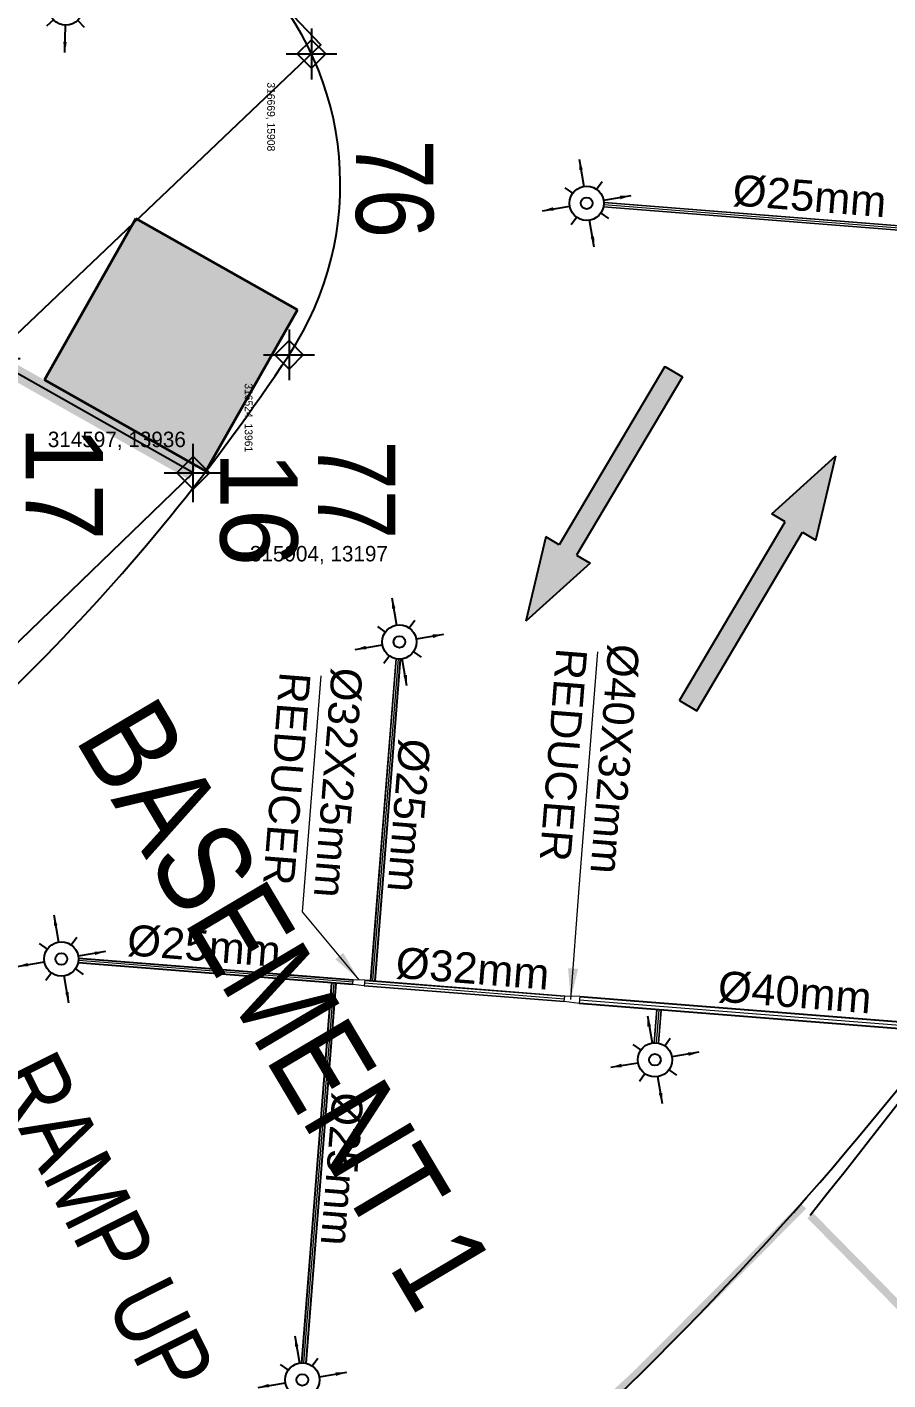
# Model space of a CAD drawing. Header units: inches. Extents: x 257070 to 799932, y -17980 to 269260.
# Drawn here: x 314830 to 320396, y 7328 to 16082 of the extents above; entities that cross this region are included whole.
import ezdxf

# ---------------------------------------------------------------- set-up
doc = ezdxf.new("R2010")
doc.units = ezdxf.units.IN
doc.header["$MEASUREMENT"] = 0
doc.linetypes.add('DASHED2', pattern=[0.375, 0.25, -0.125])
for name, color, linetype in [('0-AES-F-SPRINKLER', 10, 'Continuous'), ('2 wheeler barrier', 170, 'Continuous'), ('basement1_AP$0$A-_ROAD----_E-_-', 2, 'Continuous'), ('DSP_MISCELANEOUS', 252, 'Continuous'), ('DSP_SLAB CO-ORDINATES', 160, 'Continuous'), ('DSP_TEXT', 6, 'Continuous'), ('DSP_TREE CO-ORDINATES', 206, 'Continuous'), ('RETAIL', 40, 'Continuous')]:
    doc.layers.add(name, color=color, linetype=linetype)
for name, color, linetype, lineweight in [('0-AES-F-SPRINKLER PIPE', 10, 'Continuous', 15), ('E--CONCRETE-4', 4, 'Continuous', 40), ('E--CONCRETE-SHADE', 253, 'Continuous', 20), ('M--TILING-2', 252, 'Continuous', 18)]:
    doc.layers.add(name, color=color, linetype=linetype, lineweight=lineweight)
doc.styles.get("Standard").update_dxf_attribs({"font": 'arial.ttf'})
doc.styles.add('TEXT style 175', font='GOTHIC.TTF')
doc.styles.add('TEXT style 200', font='ARIALN.TTF')
doc.styles.add('Text style 250', font='ARIALN.TTF', dxfattribs={"height": 500})
doc.dimstyles.new('ISO-25', dxfattribs={"dimtxt": 2.5, "dimasz": 2.5, "dimexe": 1.25, "dimexo": 0.625, "dimtad": 1, "dimtxsty": 'Standard', "dimcen": 2.5, "dimadec": 0, "dimazin": 0, "dimtfac": 1, "dimtmove": 0, "dimatfit": 3, "dimfxl": 1, "dimarcsym": 0})
doc.dimstyles.new('PLUMBING', dxfattribs={"dimscale": 100, "dimtxt": 1.8, "dimasz": 1.6, "dimexe": 1, "dimexo": 1, "dimgap": 0.5, "dimtad": 2, "dimdec": 0, "dimzin": 0, "dimdsep": 46, "dimtxsty": 'Standard', "dimcen": 1, "dimdle": 1, "dimclrd": 7, "dimclre": 7, "dimclrt": 256, "dimadec": 0, "dimazin": 0, "dimtfac": 1, "dimtdec": 0, "dimtmove": 2, "dimatfit": 3, "dimfxl": 1, "dimtolj": 1, "dimtzin": 0, "dimlwd": -1, "dimlwe": -1, "dimarcsym": 0})

# ---------------------------------------------------------------- blocks, each defined once
blk = doc.blocks.new('axa parking')
at = {"layer": 'RETAIL', "color": 8}
blk.add_lwpolyline([(-98837, 1157626.5), (-96237, 1157626.5), (-96237, 1162826.5), (-98837, 1162826.5)], close=True, dxfattribs=at)
blk = doc.blocks.new('*U140')
at = {"layer": 'DSP_SLAB CO-ORDINATES', "color": 206}
for p, q in [((0, -188), (0, 188)), ((-188, 0), (188, 0))]:
    blk.add_line(p, q, dxfattribs=at)
at = {"layer": 'DSP_SLAB CO-ORDINATES', "color": 206, "ltscale": 3.5}
blk.add_lwpolyline([(-105.5, 0.1), (0, 105.6), (105.5, 0.1), (0, -105.3), (-105.5, 0.1)], dxfattribs=at)
at = {"layer": 'DEFPOINTS', "style": 'TEXT style 175'}
blk.add_attdef('CORDINATE', (367.3, -572.5), '', height=100, dxfattribs=at)
at = {"layer": 'DSP_SLAB CO-ORDINATES', "color": 214, "style": 'TEXT style 175'}
blk.add_attdef('NO.', (176, 140.3), '', height=500, rotation=270, dxfattribs=at)
blk = doc.blocks.new('*U141')
at = {"layer": 'DSP_SLAB CO-ORDINATES', "color": 206}
for p, q in [((0, -188), (0, 188)), ((-188, 0), (188, 0))]:
    blk.add_line(p, q, dxfattribs=at)
at = {"layer": 'DSP_SLAB CO-ORDINATES', "color": 206, "ltscale": 3.5}
blk.add_lwpolyline([(-105.5, 0.1), (0, 105.6), (105.5, 0.1), (0, -105.3), (-105.5, 0.1)], dxfattribs=at)
at = {"layer": 'DEFPOINTS', "style": 'TEXT style 175'}
blk.add_attdef('CORDINATE', (367.3, -572.5), '', height=100, dxfattribs=at)
at = {"layer": 'DSP_SLAB CO-ORDINATES', "color": 214, "style": 'TEXT style 175'}
blk.add_attdef('NO.', (224.6, -434.2), '', height=500, rotation=270, dxfattribs=at)
blk = doc.blocks.new('basement1_AP$0$AR-DIR-A')
h = blk.add_hatch()
h.set_pattern_fill('ANSI31', color=8)
h.paths.add_polyline_path([(158.1, -457.7), (26.4, -457.7), (26.4, -1800), (-73.9, -1800), (92.3, -2334.7), (258.4, -1800), (158.1, -1800)])
at = {"layer": 'DSP_MISCELANEOUS', "color": 8}
for p, q in [((158.1, -457.7), (26.4, -457.7)), ((26.4, -457.7), (26.4, -1800)), ((158.1, -457.7), (158.1, -1800)), ((26.4, -1800), (-73.9, -1800)), ((-73.9, -1800), (92.3, -2334.7)), ((258.4, -1800), (92.3, -2334.7)), ((158.1, -1800), (258.4, -1800))]:
    blk.add_line(p, q, dxfattribs=at)
blk = doc.blocks.new('*U409')
at = {"layer": 'DSP_TREE CO-ORDINATES', "color": 162}
for p, q in [((0, -329), (0, 329)), ((-329, 0), (329, 0))]:
    blk.add_line(p, q, dxfattribs=at)
at = {"layer": 'DSP_TREE CO-ORDINATES', "color": 162, "ltscale": 3.5}
blk.add_lwpolyline([(-185, 0), (0, 185), (185, 0), (0, -184), (-185, 0)], dxfattribs=at)
at = {"layer": 'DEFPOINTS', "style": 'TEXT style 175'}
blk.add_attdef('CORDINATE', (367, -572), '', height=100, dxfattribs=at)
at = {"layer": 'DSP_TREE CO-ORDINATES', "color": 164, "style": 'TEXT style 200'}
blk.add_attdef('NO.', (1108, 576), '', height=1000, dxfattribs=at)
blk = doc.blocks.new('*U410')
at = {"layer": 'DSP_TREE CO-ORDINATES', "color": 162}
for p, q in [((0, -329), (0, 329)), ((-329, 0), (329, 0))]:
    blk.add_line(p, q, dxfattribs=at)
at = {"layer": 'DSP_TREE CO-ORDINATES', "color": 162, "ltscale": 3.5}
blk.add_lwpolyline([(-185, 0), (0, 185), (185, 0), (0, -184), (-185, 0)], dxfattribs=at)
at = {"layer": 'DEFPOINTS', "style": 'TEXT style 175'}
blk.add_attdef('CORDINATE', (367, -572), '', height=100, dxfattribs=at)
at = {"layer": 'DSP_TREE CO-ORDINATES', "color": 164, "style": 'TEXT style 200'}
blk.add_attdef('NO.', (1108, 374), '', height=1000, dxfattribs=at)
blk = doc.blocks.new('*U603')
at = {"layer": '0-AES-F-SPRINKLER'}
for p, q in [((171672.4, 56809.4), (171672.4, 56870.6)), ((171561.6, 56698.5), (171500.3, 56698.5)), ((171783.3, 56698.5), (171844.5, 56698.5)), ((171672.4, 56587.7), (171672.4, 56526.4))]:
    blk.add_line(p, q, dxfattribs=at)
for radius in [110.8, 37.8]:
    blk.add_circle((171672.4, 56698.5), radius, dxfattribs=at)
at = {"layer": '0-AES-F-SPRINKLER PIPE'}
for points, override in [([(171467.9, 56903), (171594, 56776.9)], {"dimasz": 70, "dimtad": 0, "dimfxl": 13, "dimarcsym": 1}), ([(171876.9, 56903), (171750.8, 56776.9)], {"dimasz": 70, "dimtad": 0, "dimfxl": 13, "dimarcsym": 1}), ([(171467.9, 56494), (171594, 56620.1)], {"dimasz": 70, "dimtad": 0, "dimfxl": 13, "dimarcsym": 1}), ([(171876.9, 56494), (171750.8, 56620.1)], {"dimasz": 70, "dimgap": 0.625, "dimtad": 0, "dimfxl": 13, "dimarcsym": 1})]:
    blk.add_leader(points, dimstyle='ISO-25', override=override, dxfattribs=at)

msp = doc.modelspace()

# ---------------------------------------------------------------- hatches: boundary and pattern name
at = {"layer": 'E--CONCRETE-SHADE', "ltscale": 3.5}
h = msp.add_hatch(color=8, dxfattribs=at)
h.dxf.hatch_style = 1
h.paths.add_polyline_path([(316578, 14251.5), (315533.6, 14842.6), (314942.6, 13798.2), (315986.9, 13207.2)])

# ---------------------------------------------------------------- linework, layer by layer
at = {"layer": '0-AES-F-SPRINKLER PIPE', "ltscale": 1000}
for points in [[(318558.2, 14917.8), (322978, 14568.7)], [(318558.5, 14920.8), (322978.2, 14571.7)], [(318559.4, 14933.2), (322979.2, 14584.2)], [(318560.4, 14945.7), (322980.2, 14596.6)], [(318560.7, 14948.7), (322980.4, 14599.6)], [(317213.7, 11995), (317049.2, 9912.9)], [(317216.6, 11994.4), (317052.2, 9912.7)], [(317229, 11992.7), (317064.7, 9911.7)], [(317241.5, 11992.4), (317077.1, 9910.7)], [(317244.6, 11992.6), (317080.1, 9910.5)], [(315161.4, 10027.4), (316937.3, 9887.1)], [(315161.6, 10030.4), (316937.5, 9890.1)], [(315162.6, 10042.8), (316938.5, 9902.6)], [(315163.6, 10055.3), (316939.5, 9915.1)], [(315163.8, 10058.3), (316939.7, 9918.1)], [(317012, 9896.8), (318304.9, 9794.7)], [(317013.2, 9912.7), (318306.2, 9810.6)], [(317013.5, 9915.7), (318306.4, 9813.6)], [(317010.5, 9877.9), (318303.4, 9775.7)], [(317010.7, 9880.8), (318303.7, 9778.7)], [(318403.7, 9807), (322575.9, 9477.5)], [(318404, 9810.9), (322576.2, 9481.4)], [(318400.2, 9763.1), (322572.5, 9433.6)], [(318400.5, 9767.1), (322572.8, 9437.6)], [(318402.1, 9787), (322574.4, 9457.5)]]:
    msp.add_lwpolyline(points, dxfattribs=at)
at = {"layer": '0-AES-F-SPRINKLER PIPE', "ltscale": 1000, "elevation": 0}
for points in [[(316797.5, 9898.2), (316603.2, 7438.5)], [(316800.4, 9898), (316606.2, 7438.6)], [(316812.9, 9897), (316618.7, 7438.3)], [(316825.4, 9896), (316631.1, 7436.6)], [(316828.4, 9895.8), (316634.1, 7436)], [(318899.8, 9723.6), (318882.9, 9509.8)], [(318902.8, 9723.4), (318886, 9509.9)], [(318915.3, 9722.4), (318898.5, 9509.6)], [(318927.7, 9721.4), (318910.9, 9507.9)], [(318930.7, 9721.2), (318913.8, 9507.3)]]:
    msp.add_lwpolyline(points, dxfattribs=at)
at = {"layer": '0-AES-F-SPRINKLER PIPE', "ltscale": 1000}
for points in [[(317013.5, 9915.7), (317010.5, 9877.9), (316937.3, 9887.1), (316939.7, 9918.1)], [(318404, 9810.9), (318400.2, 9763.1), (318303.4, 9775.7), (318306.4, 9813.6)]]:
    msp.add_lwpolyline(points, close=True, dxfattribs=at)
at = {"layer": '2 wheeler barrier', "color": 8, "const_width": 100, "elevation": 0}
msp.add_lwpolyline([(315904, 13196.6), (314597.2, 13936.2), (312963.9, 12381.9), (291298.2, 35104.1), (295057.7, 38681.7)], dxfattribs=at)
at = {"layer": '2 wheeler barrier', "color": 8, "lineweight": 35, "ltscale": 1000, "const_width": 50, "elevation": 0}
msp.add_lwpolyline([(319893.2, 8392.5), (321299.7, 6962.9, -0.035403), (317814.3, 3839.5), (316523.8, 5367.5, 0.030943), (319850, 8453.6, 3.313073)], format="xyb", dxfattribs=at)
at = {"layer": 'basement1_AP$0$A-_ROAD----_E-_-', "color": 8, "elevation": 0}
for points in [[(312904.5, 10305.9, 0.098452), (316524, 13960.5, 0.350056), (316302, 16445.4), (293673.6, 40130.4)], [(315730.6, 4840.7, 0.093935), (321528.6, 10650.8, 0.09362), (322678.6, 13388.9, 0.09362)]]:
    msp.add_lwpolyline(points, format="xyb", dxfattribs=at)
at = {"layer": 'DSP_TEXT', "color": 8, "elevation": 0}
msp.add_lwpolyline([(293666.2, 40065.7), (292494.3, 39294.8), (290513.2, 37031.8), (283465.9, 30331.1), (304386.1, 8433.9), (306343.2, 8412.1), (285951.5, 29756), (288916, 32588.3), (311007.7, 9465), (312819.3, 10488.6), (313140.6, 10525.7), (315904, 13196.6), (314637.8, 13913.2), (312958.3, 12308.6), (312838.3, 12434.3), (311410.4, 11070.1), (289928.3, 33555.4), (291374.4, 34937), (291227.1, 35091.1), (291999.4, 35828.9), (291584.7, 37009.8), (293057.2, 37526.8), (293720.1, 37472.9), (294987, 38683.3)], close=True, dxfattribs=at)
msp.add_lwpolyline([(325253.6, 14837.6, 0.440609), (322727.4, 13378.3, -0.093638), (321569.9, 10622.6, -0.015725), (319893.2, 8392.5)], format="xyb", dxfattribs=at)
at = {"layer": 'E--CONCRETE-4', "color": 8, "ltscale": 10}
for p, q in [((315533.6, 14842.6, 0), (314942.6, 13798.2, 0)), ((316578, 14251.5, 0), (315533.6, 14842.6, 0)), ((315986.9, 13207.2, 0), (316578, 14251.5, 0)), ((314942.6, 13798.2, 0), (315986.9, 13207.2, 0))]:
    msp.add_line(p, q, dxfattribs=at)

# ---------------------------------------------------------------- block references
at = {"layer": '0-AES-F-SPRINKLER', "color": 7}
for p, rotation in [((155663.1, 101481.6, 0), 313.5797686672391), ((265375.5, -157885.6), 54.65193501553595), ((264164.3, -160724.3), 54.65193501553595), ((261978.7, -162775.9), 54.65193501553595), ((265816.3, -163428.4, 0), 54.65193501553595), ((263536.6, -165499.7, 0), 54.65193501553595)]:
    msp.add_blockref('*U603', p, dxfattribs=dict(at, rotation=rotation))
at = {"layer": 'DSP_MISCELANEOUS', "color": 8, "xscale": -1, "rotation": 329.3953388691921}
msp.add_blockref('basement1_AP$0$AR-DIR-A', (319323, 14199.9, 0), dxfattribs=at)
at = {"layer": 'DSP_MISCELANEOUS', "color": 8, "rotation": 149.3953388691903}
msp.add_blockref('basement1_AP$0$AR-DIR-A', (318951.4, 11250.6, 0), dxfattribs=at)
at = {"layer": 'DSP_SLAB CO-ORDINATES', "color": 8, "ltscale": 3.5}
for name, p, values in [('*U141', (314597.2, 13936.2, 0), {'NO.': '17', 'CORDINATE': '314597, 13936'}), ('*U140', (315904, 13196.6, 0), {'NO.': '16', 'CORDINATE': '315904, 13197'})]:
    msp.add_blockref(name, p, dxfattribs=at).add_auto_attribs(values)
at = {"layer": 'DSP_TREE CO-ORDINATES', "color": 8, "ltscale": 1000, "xscale": 0.5, "yscale": 0.5, "zscale": 0.5, "rotation": 270}
for name, p, values in [('*U409', (316669.1, 15907.8, 0), {'NO.': '76', 'CORDINATE': '316669, 15908'}), ('*U410', (316524, 13960.5, 0), {'NO.': '77', 'CORDINATE': '316524, 13961'})]:
    msp.add_blockref(name, p, dxfattribs=at).add_auto_attribs(values)
at = {"layer": 'M--TILING-2', "color": 8, "rotation": 313.5797686612775}
for p in [(-461088.6, -853476, 0), (-459296.2, -855359.5, 0)]:
    msp.add_blockref('axa parking', p, dxfattribs=at)

# ---------------------------------------------------------------- texts
at = {"layer": '0-AES-F-SPRINKLER PIPE', "color": 7, "linetype": 'Continuous', "lineweight": -3, "ltscale": 0.9, "char_height": 200, "attachment_point": 2}
for s, insert, width, rotation in [('%%C25mm', (319898.5, 15089.4), 685.774, 355.48455), ('\\pt1.4;Ø40X32mm\\P\\ptz;REDUCER', (318730.9, 11337.6), 1474.715, 265.48455), ('\\pt1.4;Ø32X25mm\\P\\ptz;REDUCER', (316942.4, 11183.7), 1474.715, 265.48455), ('%%C25mm', (317398.8, 10972.5, 0), 685.774, 265.48455), ('%%C25mm', (315983, 10237), 685.774, 355.48455), ('%%C32mm', (317719.5, 10090.7), 685.774, 355.48455), ('%%C40mm', (319802.7, 9937.1), 685.774, 355.48455), ('%%C25mm', (316967.5, 8684.3, 0), 685.774, 265.48455)]:
    msp.add_mtext(s, dxfattribs=dict(at, insert=insert, width=width, rotation=rotation))
at = {"layer": 'DSP_TEXT', "color": 8, "ltscale": 10, "style": 'Text style 250'}
msp.add_text('BASEMENT 1', height=600, rotation=300.72024, dxfattribs=at).set_placement((315134, 11477.4, 0))
at = {"layer": 'DSP_TEXT', "color": 8, "linetype": 'DASHED2', "style": 'Text style 250'}
msp.add_text('RAMP UP', height=450, rotation=296.69165, dxfattribs=at).set_placement((314603.2, 9288, 0))

# ---------------------------------------------------------------- leaders
at = {"layer": '0-AES-F-SPRINKLER PIPE', "color": 7, "linetype": 'Continuous', "lineweight": -3, "ltscale": 0.9}
for points in [[(318345.7, 9790.2), (318399.8, 10509.5), (318520.5, 12038.2)], [(316976.6, 9916.9), (316611.3, 10355.7), (316732, 11884.3)]]:
    msp.add_leader(points, dimstyle='PLUMBING', override={"dimasz": 2, "dimgap": 25, "dimtad": 0}, dxfattribs=at)

doc.saveas('drawing.dxf')
